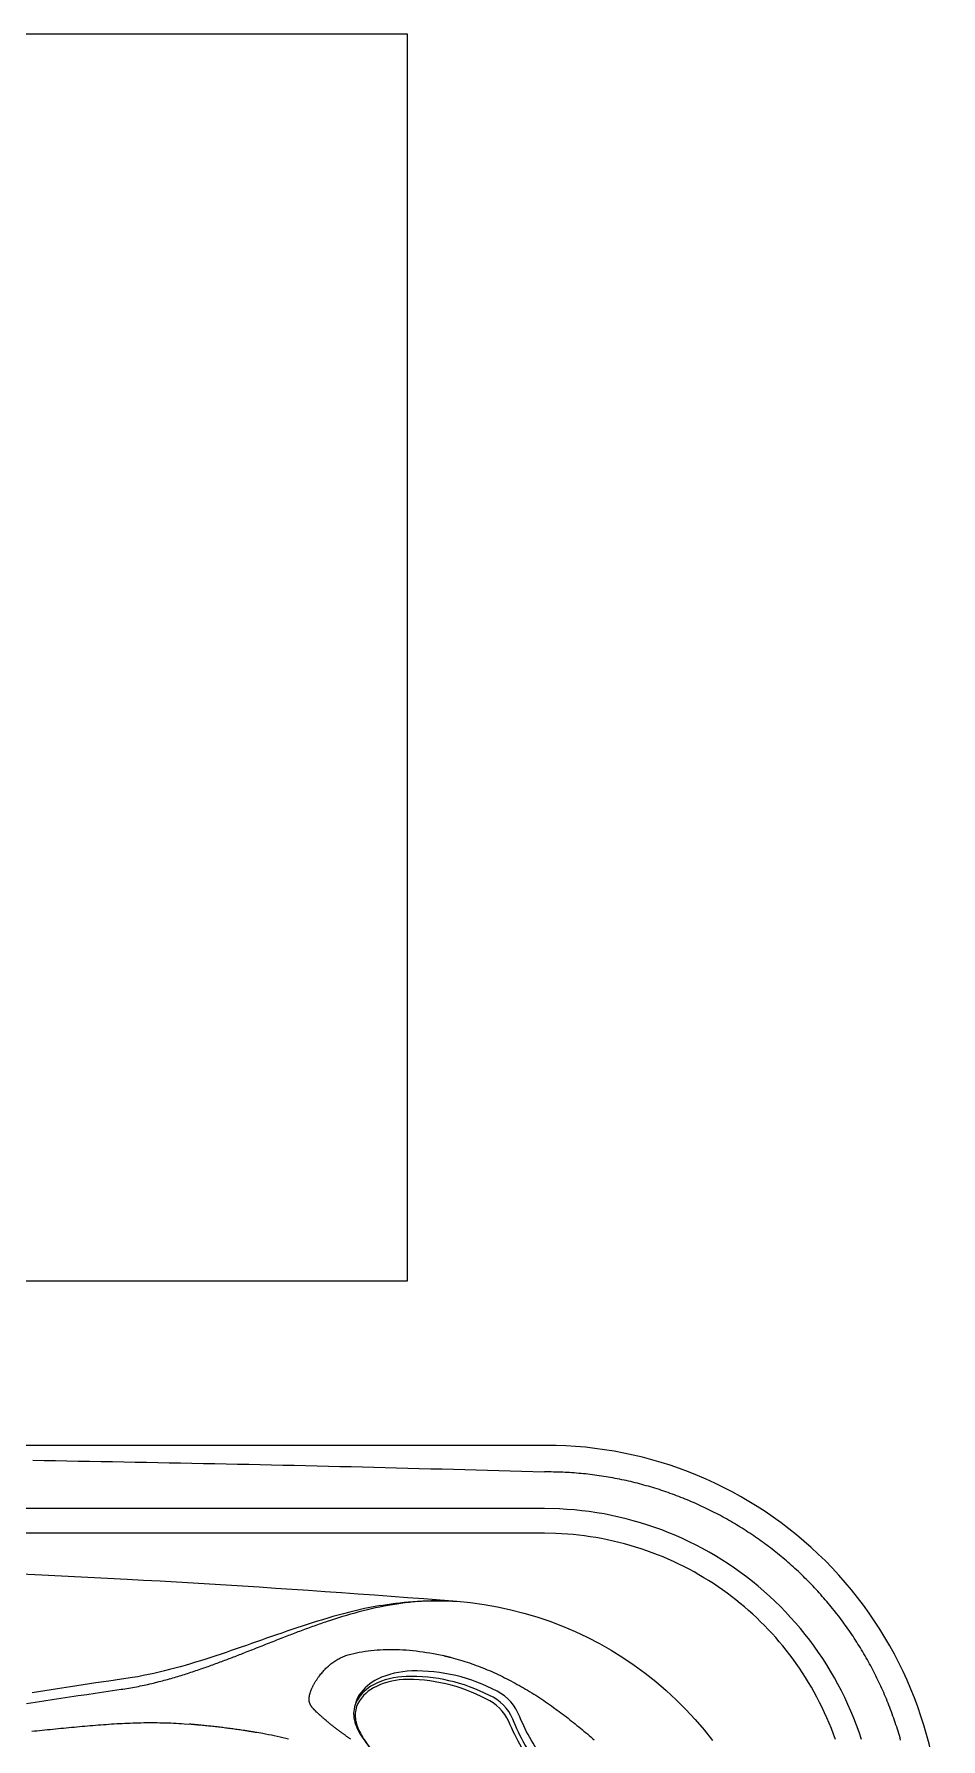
# Model space of a CAD drawing. Extents: x 941 to 1034, y 781 to 934.
# Drawn here: x 1006.9 to 1034.5, y 881.8 to 933.6 of the extents above; entities that cross this region are included whole.
import ezdxf

# ---------------------------------------------------------------- set-up
doc = ezdxf.new("R2010")
doc.units = 0
doc.header["$MEASUREMENT"] = 0
for name, color, linetype in [('1', 4, 'Continuous'), ('1_CYAN', 4, 'Continuous'), ('2', 2, 'Continuous'), ('DIM', 3, 'Continuous')]:
    doc.layers.add(name, color=color, linetype=linetype)

# ---------------------------------------------------------------- blocks, each defined once
blk = doc.blocks.new('Pillow07')
at = {"layer": '1_CYAN', "color": 4, "linetype": 'Continuous'}
blk.add_lwpolyline([(-2.358, -0.87, -0.006603), (-5.745, -0.616, -0.021924), (-6.178, -0.554, -0.081502), (-6.683, -0.382, -0.155149), (-7.057, -0.002, -0.083013), (-7.178, 0.3, -0.136326), (-7.125, 1.034, -0.096778), (-6.565, 1.944, -0.127397), (-4.291, 3.344, -0.186872), (-3.258, 3.28, 0.065625), (-1.71, 2.868, 0.071435), (1.71, 2.868, 0.065625), (3.258, 3.28, -0.186872), (4.291, 3.344, -0.127397), (6.565, 1.944, -0.096778), (7.125, 1.034, -0.136326), (7.178, 0.3, -0.083013), (7.057, -0.002, -0.155149), (6.683, -0.382, -0.081502), (6.178, -0.554, -0.021924), (5.745, -0.616, -0.006603), (2.358, -0.87, -0.02343)], format="xyb", close=True, dxfattribs=at)
at = {"layer": '1_CYAN', "color": 3, "linetype": 'Continuous'}
for points in [[(-7.051, -0.007, -0.035917), (-7.097, 0.106, -0.150356), (-7.089, 0.827, -0.114334), (-6.565, 1.702, -0.12673), (-4.367, 3.088, -0.194366), (-3.357, 3.079, 0.069606), (-1.71, 2.626, 0.073636), (1.71, 2.626, 0.069606), (3.357, 3.079, -0.194366), (4.367, 3.088, -0.12673), (6.565, 1.702, -0.114334), (7.089, 0.827, -0.150356), (7.097, 0.106, -0.034443), (7.053, -0.003)], [(-5.745, -0.616, -0.03429), (-6.274, -0.516, -0.087533), (-6.708, -0.327, -0.132713), (-6.986, -0.006, -0.179167), (-7.021, 0.761, -0.10283), (-6.565, 1.573, -0.130003), (-4.366, 2.938, -0.182201), (-3.385, 2.942, 0.065189), (-1.71, 2.497, 0.071467), (1.71, 2.497, 0.065189), (3.385, 2.942, -0.182201), (4.366, 2.938, -0.130003), (6.565, 1.573, -0.10283), (7.021, 0.761, -0.179167), (6.986, -0.006, -0.132713), (6.708, -0.327, -0.087533), (6.274, -0.516, -0.03429), (5.745, -0.616)], [(-0.014, 1.929, 0.082097), (-2.745, 1.506, 0.081749), (-3.889, 0.917, 0.10997), (-4.213, 0.537, 0.288824), (-4.2, 0.045, 0.128848), (-3.81, -0.311, 0.064282), (-3.023, -0.615, 0.029904), (-2.157, -0.782, 0.020061), (-1.104, -0.879, 0.013811), (0, -0.907, 0.013811), (1.104, -0.879, 0.020061), (2.157, -0.782, 0.029904), (3.023, -0.615, 0.064282), (3.81, -0.311, 0.128848), (4.2, 0.045, 0.288824), (4.213, 0.537, 0.10997), (3.889, 0.917, 0.081749), (2.745, 1.506, 0.082097), (0.014, 1.929)], [(0.011, 1.79, 0.069931), (-2.482, 1.457, 0.085576), (-3.783, 0.864, 0.092534), (-4.083, 0.559, 0.328712), (-4.083, 0.027, 0.110973), (-3.715, -0.285, 0.062647), (-2.923, -0.588, 0.030211), (-2.047, -0.756, 0.019896), (-1.004, -0.852, 0.013777), (0, -0.878, 0.013777), (1.004, -0.852, 0.019896), (2.047, -0.756, 0.030211), (2.923, -0.588, 0.062647), (3.715, -0.285, 0.110973), (4.083, 0.027, 0.328712), (4.083, 0.559, 0.092534), (3.783, 0.864, 0.085576), (2.482, 1.457, 0.069931), (-0.011, 1.79)], [(-0.673, -0.235, -0.282153), (-0.657, 0.213, -0.468167), (0.424, 0.365), (0.53, 0.464, 0.460953), (-0.64, 0.337, 0.238725), (-0.726, -0.14, 0.137161), (-0.575, -0.35, 0.261069), (-0.572, -0.35, 0.46986), (-0.572, -0.349, -0.265453), (-0.636, -0.154, -0.195188), (-0.504, 0.022, -0.314105), (0, 0), (0.103, 0.084, 0.355977), (-0.538, 0.084, 0.328478), (-0.641, -0.257, -0.416518), (-0.642, -0.26, -0.387302), (-0.648, -0.259, -0.279485), (-0.621, 0.078, -0.429748), (0.212, 0.176), (0.318, 0.268, 0.422176), (-0.607, 0.19, 0.293997), (-0.668, -0.234, -0.469659), (-0.669, -0.236, -0.320928), (-0.673, -0.236)], [(-0.103, -0.081, 0.285107), (0.492, -0.111, 0.365107), (0.641, 0.3, -0.389885), (0.642, 0.303, -0.434748), (0.648, 0.302, -0.361319), (0.536, -0.156, -0.307672), (-0.212, -0.163), (-0.318, -0.239, 0.290786), (0.528, -0.239, 0.371252), (0.668, 0.272, -0.388988), (0.669, 0.275, -0.244043), (0.673, 0.274, -0.383995), (0.537, -0.307, -0.280367), (-0.424, -0.313), (-0.53, -0.383, 0.237756), (0.409, -0.447, 0.379998), (0.74, 0.108, 0.130298), (0.575, 0.42, 0.419454), (0.572, 0.419, 0.370938), (0.572, 0.418, -0.227085), (0.632, 0.16, -0.183703), (0.51, -0.012, -0.310404), (0, 0), (-0.106, -0.083)]]:
    blk.add_lwpolyline(points, format="xyb", dxfattribs=at)
blk = doc.blocks.new('ENVOY')
at = {"layer": '1', "color": 3, "linetype": 'Continuous'}
blk.add_line((81.052, 87.184), (12.056, 87.184), dxfattribs=at)
at = {"layer": '1', "color": 4}
blk.add_lwpolyline([(93.109, 77.107, 0.414214), (81.109, 89.107), (12, 89.107, 0.414214), (0, 77.107), (0, 12, 0.414214), (12, 0), (81.109, 0, 0.414214), (93.109, 12)], format="xyb", close=True, dxfattribs=at)
at = {"layer": '1', "color": 3, "linetype": 'Continuous'}
for points in [[(65.491, 88.654), (65.836, 88.648), (66.182, 88.642), (66.528, 88.637), (66.874, 88.631), (67.219, 88.625), (67.565, 88.619), (67.911, 88.612), (68.257, 88.606), (68.603, 88.6), (68.948, 88.593), (69.294, 88.587), (69.64, 88.58), (69.986, 88.573), (70.331, 88.566), (70.677, 88.559), (71.023, 88.552), (71.369, 88.545), (71.714, 88.538), (72.06, 88.53), (72.406, 88.523), (72.752, 88.515), (73.097, 88.507), (73.443, 88.5), (73.789, 88.492), (74.135, 88.484), (74.48, 88.475), (74.826, 88.467), (75.172, 88.459), (75.518, 88.45), (75.863, 88.442), (76.209, 88.433), (76.555, 88.424), (76.901, 88.416), (77.246, 88.407), (77.592, 88.398), (77.938, 88.389), (78.284, 88.379), (78.629, 88.37), (78.975, 88.361), (79.321, 88.351), (79.667, 88.342), (80.012, 88.332), (80.358, 88.322), (81.05, 88.302)], [(91.885, 80.147), (91.866, 80.214), (91.846, 80.281), (91.827, 80.348), (91.806, 80.414), (91.785, 80.481), (91.764, 80.547), (91.743, 80.614), (91.721, 80.68), (91.698, 80.746), (91.675, 80.812), (91.652, 80.877), (91.628, 80.943), (91.604, 81.008), (91.58, 81.074), (91.555, 81.139), (91.53, 81.204), (91.504, 81.268), (91.478, 81.333), (91.451, 81.397), (91.424, 81.462), (91.397, 81.526), (91.369, 81.59), (91.341, 81.654), (91.313, 81.717), (91.284, 81.781), (91.254, 81.844), (91.225, 81.907), (91.195, 81.97), (91.164, 82.032), (91.133, 82.095), (91.102, 82.157), (91.07, 82.219), (91.038, 82.281), (91.006, 82.343), (90.973, 82.404), (90.94, 82.466), (90.906, 82.527), (90.872, 82.588), (90.838, 82.648), (90.803, 82.709), (90.768, 82.769), (90.733, 82.829), (90.697, 82.889), (90.661, 82.948), (90.624, 83.008), (90.587, 83.067), (90.55, 83.126), (90.512, 83.184), (90.474, 83.243), (90.436, 83.301), (90.397, 83.359), (90.358, 83.416), (90.318, 83.474), (90.278, 83.531), (90.238, 83.588), (90.198, 83.645), (90.157, 83.701), (90.115, 83.757), (90.074, 83.813), (90.032, 83.869), (89.99, 83.924), (89.947, 83.98), (89.904, 84.035), (89.861, 84.089), (89.817, 84.143), (89.773, 84.198), (89.728, 84.251), (89.684, 84.305), (89.639, 84.358), (89.593, 84.411), (89.548, 84.464), (89.502, 84.516), (89.455, 84.568), (89.409, 84.62), (89.362, 84.672), (89.315, 84.723), (89.267, 84.774), (89.219, 84.825), (89.171, 84.875), (89.122, 84.925), (89.073, 84.975), (89.024, 85.024), (88.975, 85.073), (88.925, 85.122), (88.875, 85.171), (88.824, 85.219), (88.774, 85.267), (88.723, 85.314), (88.671, 85.362), (88.62, 85.409), (88.568, 85.455), (88.516, 85.501), (88.463, 85.547), (88.411, 85.593), (88.358, 85.638), (88.304, 85.683), (88.251, 85.728), (88.197, 85.772), (88.143, 85.816), (88.089, 85.86), (88.034, 85.903), (87.979, 85.946), (87.924, 85.989), (87.868, 86.031), (87.813, 86.073), (87.757, 86.114), (87.7, 86.155), (87.644, 86.196), (87.587, 86.237), (87.53, 86.277), (87.473, 86.317), (87.416, 86.356), (87.358, 86.395), (87.3, 86.434), (87.242, 86.472), (87.183, 86.51), (87.125, 86.548), (87.066, 86.585), (87.007, 86.622), (86.947, 86.659), (86.888, 86.695), (86.828, 86.731), (86.768, 86.766), (86.708, 86.801), (86.647, 86.836), (86.586, 86.87), (86.526, 86.904), (86.464, 86.938), (86.403, 86.971), (86.342, 87.003), (86.28, 87.036), (86.218, 87.068), (86.156, 87.099), (86.094, 87.131), (86.031, 87.161), (85.968, 87.192), (85.905, 87.222), (85.842, 87.252), (85.779, 87.281), (85.716, 87.31), (85.652, 87.338), (85.588, 87.366), (85.524, 87.394), (85.46, 87.421), (85.396, 87.448), (85.331, 87.475), (85.267, 87.501), (85.202, 87.526), (85.137, 87.552), (85.072, 87.576), (85.007, 87.601), (84.941, 87.625), (84.876, 87.648), (84.81, 87.672), (84.744, 87.694), (84.678, 87.717), (84.612, 87.739), (84.546, 87.76), (84.48, 87.782), (84.413, 87.802), (84.347, 87.823), (84.28, 87.843), (84.213, 87.862), (84.146, 87.881), (84.079, 87.9), (84.012, 87.918), (83.945, 87.936), (83.877, 87.953), (83.81, 87.97), (83.742, 87.987), (83.674, 88.003), (83.607, 88.019), (83.539, 88.034), (83.471, 88.049), (83.403, 88.063), (83.335, 88.077), (83.266, 88.091), (83.198, 88.104), (83.129, 88.117), (83.061, 88.129), (82.992, 88.141), (82.924, 88.152), (82.855, 88.163), (82.786, 88.174), (82.717, 88.184), (82.648, 88.194), (82.58, 88.203), (82.51, 88.212), (82.441, 88.22), (82.372, 88.228), (82.303, 88.236), (82.234, 88.243), (82.165, 88.25), (82.095, 88.256), (82.026, 88.262), (81.957, 88.267), (81.887, 88.272), (81.818, 88.277), (81.749, 88.281), (81.679, 88.284), (81.61, 88.288), (81.54, 88.29), (81.471, 88.293), (81.401, 88.295), (81.331, 88.296), (81.26, 88.298), (81.189, 88.299), (81.05, 88.302)], [(90.693, 80.168), (90.62, 80.383), (90.543, 80.598), (90.461, 80.81), (90.374, 81.021), (90.282, 81.23), (90.185, 81.437), (90.084, 81.642), (89.979, 81.844), (89.869, 82.043), (89.755, 82.24), (89.636, 82.434), (89.513, 82.625), (89.386, 82.813), (89.255, 82.998), (89.12, 83.18), (88.981, 83.36), (88.837, 83.535), (88.69, 83.708), (88.539, 83.878), (88.384, 84.044), (88.226, 84.207), (88.063, 84.366), (87.897, 84.521), (87.728, 84.673), (87.554, 84.822), (87.378, 84.966), (87.198, 85.107), (87.015, 85.243), (86.83, 85.375), (86.642, 85.502), (86.451, 85.625), (86.257, 85.744), (86.061, 85.859), (85.862, 85.969), (85.661, 86.075), (85.457, 86.176), (85.252, 86.272), (85.044, 86.364), (84.833, 86.451), (84.621, 86.534), (84.407, 86.612), (84.191, 86.685), (83.973, 86.753), (83.754, 86.817), (83.533, 86.875), (83.312, 86.928), (83.089, 86.977), (82.865, 87.02), (82.641, 87.058), (82.416, 87.091), (82.19, 87.12), (81.963, 87.143), (81.736, 87.161), (81.508, 87.173), (81.052, 87.184)], [(81.054, 86.434), (79.082, 86.434), (77.111, 86.434), (75.14, 86.434), (73.168, 86.434), (71.197, 86.434), (69.225, 86.434), (67.254, 86.434), (65.282, 86.434)], [(89.904, 80.161), (89.844, 80.328), (89.78, 80.494), (89.714, 80.658), (89.644, 80.82), (89.572, 80.98), (89.497, 81.138), (89.42, 81.294), (89.34, 81.449), (89.257, 81.601), (89.172, 81.751), (89.084, 81.899), (88.994, 82.045), (88.902, 82.189), (88.807, 82.331), (88.71, 82.471), (88.611, 82.608), (88.51, 82.743), (88.407, 82.876), (88.302, 83.007), (88.195, 83.136), (88.085, 83.262), (87.974, 83.386), (87.86, 83.508), (87.745, 83.628), (87.627, 83.746), (87.507, 83.861), (87.385, 83.974), (87.262, 84.086), (87.135, 84.195), (87.007, 84.302), (86.877, 84.407), (86.744, 84.51), (86.609, 84.611), (86.471, 84.71), (86.331, 84.807), (86.189, 84.902), (86.045, 84.994), (85.899, 85.084), (85.75, 85.172), (85.6, 85.257), (85.448, 85.34), (85.293, 85.42), (85.137, 85.498), (84.979, 85.573), (84.819, 85.645), (84.657, 85.714), (84.494, 85.78), (84.329, 85.844), (84.162, 85.904), (83.994, 85.961), (83.825, 86.015), (83.654, 86.066), (83.483, 86.114), (83.311, 86.158), (83.138, 86.199), (82.965, 86.237), (82.791, 86.271), (82.617, 86.302), (82.443, 86.33), (82.269, 86.355), (82.095, 86.376), (81.921, 86.394), (81.748, 86.409), (81.574, 86.42), (81.401, 86.428), (81.054, 86.434)], [(76.068, 84.239), (75.904, 84.209), (75.741, 84.176), (75.579, 84.142), (75.417, 84.106), (75.256, 84.068), (75.095, 84.028), (74.935, 83.986), (74.776, 83.943), (74.618, 83.899), (74.46, 83.853), (74.302, 83.806), (74.146, 83.759), (73.989, 83.71), (73.834, 83.66), (73.678, 83.609), (73.523, 83.558), (73.368, 83.506), (73.214, 83.454), (73.06, 83.401), (72.906, 83.348), (72.752, 83.294), (72.598, 83.24), (72.445, 83.186), (72.291, 83.132), (72.138, 83.079), (71.985, 83.025), (71.831, 82.971), (71.677, 82.918), (71.524, 82.865), (71.37, 82.813), (71.216, 82.761), (71.061, 82.71), (70.906, 82.659), (70.751, 82.609), (70.595, 82.56), (70.439, 82.512), (70.283, 82.465), (70.126, 82.419), (69.968, 82.375), (69.809, 82.331), (69.651, 82.29), (69.491, 82.249), (69.331, 82.21), (69.17, 82.173), (69.008, 82.138), (68.846, 82.105), (68.683, 82.074), (68.519, 82.045), (68.19, 81.994)], [(74.554, 83.794), (74.676, 83.834), (74.798, 83.872), (74.92, 83.91), (75.043, 83.947), (75.167, 83.983), (75.291, 84.018), (75.415, 84.051), (75.54, 84.084), (75.666, 84.115), (75.791, 84.145), (75.918, 84.173), (76.044, 84.2), (76.172, 84.226), (76.299, 84.25), (76.428, 84.272), (76.557, 84.293), (76.686, 84.311), (76.815, 84.328), (76.946, 84.343), (77.076, 84.357), (77.207, 84.368), (77.338, 84.376), (77.469, 84.383), (77.601, 84.388), (77.732, 84.39), (77.864, 84.39), (77.996, 84.388), (78.127, 84.384), (78.39, 84.368)], [(76.068, 84.239), (76.131, 84.25), (76.195, 84.26), (76.259, 84.27), (76.324, 84.28), (76.388, 84.289), (76.454, 84.298), (76.519, 84.306), (76.584, 84.314), (76.65, 84.322), (76.716, 84.329), (76.782, 84.335), (76.849, 84.341), (76.915, 84.347), (76.982, 84.352), (77.048, 84.357), (77.115, 84.362), (77.182, 84.366), (77.249, 84.369), (77.316, 84.372), (77.383, 84.375), (77.45, 84.377), (77.517, 84.379), (77.584, 84.38), (77.651, 84.381), (77.718, 84.382), (77.786, 84.382), (77.853, 84.382), (77.92, 84.382), (77.987, 84.381), (78.055, 84.379), (78.122, 84.378), (78.189, 84.376), (78.256, 84.373), (78.39, 84.368)], [(73.078, 83.256), (73.127, 83.275), (73.175, 83.294), (73.224, 83.313), (73.273, 83.332), (73.321, 83.35), (73.37, 83.369), (73.419, 83.388), (73.468, 83.406), (73.517, 83.425), (73.566, 83.443), (73.614, 83.462), (73.663, 83.48), (73.712, 83.498), (73.761, 83.516), (73.811, 83.534), (73.86, 83.552), (73.909, 83.57), (73.958, 83.588), (74.007, 83.606), (74.057, 83.624), (74.106, 83.641), (74.156, 83.659), (74.205, 83.676), (74.255, 83.693), (74.304, 83.71), (74.354, 83.727), (74.404, 83.744), (74.454, 83.761), (74.554, 83.794)], [(71.958, 82.815), (72.014, 82.837), (72.07, 82.859), (72.126, 82.881), (72.182, 82.903), (72.238, 82.925), (72.294, 82.947), (72.35, 82.969), (72.406, 82.991), (72.462, 83.014), (72.518, 83.036), (72.574, 83.058), (72.63, 83.08), (72.686, 83.102), (72.742, 83.124), (72.798, 83.146), (72.854, 83.168), (72.91, 83.19), (72.966, 83.212), (73.078, 83.256)], [(70.6, 82.308), (70.646, 82.324), (70.691, 82.34), (70.737, 82.356), (70.783, 82.372), (70.828, 82.388), (70.874, 82.405), (70.919, 82.421), (70.965, 82.437), (71.01, 82.454), (71.056, 82.471), (71.101, 82.487), (71.146, 82.504), (71.192, 82.521), (71.237, 82.538), (71.282, 82.555), (71.328, 82.572), (71.373, 82.589), (71.418, 82.606), (71.463, 82.623), (71.508, 82.64), (71.553, 82.658), (71.598, 82.675), (71.643, 82.692), (71.688, 82.71), (71.733, 82.727), (71.778, 82.745), (71.823, 82.762), (71.868, 82.78), (71.958, 82.815)], [(74.233, 82.133), (74.254, 82.159), (74.276, 82.185), (74.297, 82.21), (74.319, 82.235), (74.341, 82.259), (74.362, 82.283), (74.385, 82.305), (74.407, 82.328), (74.43, 82.351), (74.455, 82.373), (74.479, 82.396), (74.505, 82.418), (74.531, 82.44), (74.558, 82.462), (74.585, 82.483), (74.614, 82.504), (74.643, 82.525), (74.672, 82.545), (74.703, 82.565), (74.734, 82.584), (74.766, 82.603), (74.798, 82.621), (74.832, 82.638), (74.866, 82.654), (74.9, 82.67), (74.936, 82.685), (74.972, 82.7), (75.009, 82.713), (75.085, 82.737)], [(75.085, 82.737), (75.167, 82.759), (75.25, 82.78), (75.334, 82.799), (75.42, 82.816), (75.507, 82.832), (75.595, 82.846), (75.685, 82.859), (75.776, 82.87), (75.868, 82.879), (75.961, 82.887), (76.055, 82.893), (76.15, 82.898), (76.246, 82.901), (76.343, 82.902), (76.441, 82.902), (76.54, 82.9), (76.64, 82.897), (76.74, 82.892), (76.842, 82.886), (76.944, 82.878), (77.047, 82.868), (77.15, 82.857), (77.254, 82.844), (77.359, 82.83), (77.464, 82.814), (77.57, 82.796), (77.676, 82.778), (77.781, 82.757), (77.991, 82.713)], [(77.991, 82.713), (78.002, 82.71), (78.013, 82.708), (78.025, 82.705), (78.036, 82.702), (78.047, 82.7), (78.059, 82.697), (78.07, 82.694), (78.081, 82.692), (78.092, 82.689), (78.104, 82.686), (78.115, 82.683), (78.126, 82.681), (78.138, 82.678), (78.149, 82.675), (78.16, 82.672), (78.171, 82.669), (78.183, 82.667), (78.194, 82.664), (78.216, 82.658)], [(78.216, 82.658), (78.287, 82.639), (78.356, 82.62), (78.426, 82.6), (78.496, 82.58), (78.565, 82.559), (78.634, 82.537), (78.703, 82.514), (78.772, 82.491), (78.84, 82.468), (78.908, 82.443), (78.976, 82.419), (79.044, 82.393), (79.112, 82.367), (79.179, 82.34), (79.247, 82.313), (79.314, 82.286), (79.38, 82.257), (79.447, 82.228), (79.513, 82.199), (79.579, 82.169), (79.645, 82.138), (79.71, 82.107), (79.776, 82.076), (79.841, 82.044), (79.905, 82.011), (79.97, 81.978), (80.034, 81.945), (80.098, 81.911), (80.162, 81.876), (80.226, 81.841), (80.289, 81.806), (80.352, 81.77), (80.415, 81.734), (80.477, 81.697), (80.539, 81.66), (80.601, 81.622), (80.663, 81.584), (80.725, 81.546), (80.786, 81.507), (80.847, 81.468), (80.908, 81.428), (80.968, 81.388), (81.028, 81.348), (81.088, 81.307), (81.148, 81.266), (81.208, 81.225), (81.267, 81.183), (81.326, 81.141), (81.443, 81.056)], [(68.19, 81.994), (67.801, 81.939), (67.411, 81.882), (67.022, 81.823), (66.633, 81.764), (66.244, 81.704), (65.856, 81.645), (65.467, 81.586)], [(68.174, 81.69), (68.233, 81.699), (68.292, 81.708), (68.351, 81.717), (68.409, 81.727), (68.468, 81.737), (68.526, 81.747), (68.585, 81.758), (68.643, 81.769), (68.701, 81.78), (68.76, 81.792), (68.818, 81.803), (68.876, 81.816), (68.933, 81.828), (68.991, 81.841), (69.049, 81.854), (69.107, 81.868), (69.164, 81.881), (69.221, 81.895), (69.336, 81.924)], [(69.336, 81.924), (69.387, 81.937), (69.439, 81.951), (69.49, 81.965), (69.541, 81.978), (69.592, 81.993), (69.643, 82.007), (69.694, 82.021), (69.745, 82.036), (69.796, 82.051), (69.847, 82.066), (69.898, 82.081), (69.948, 82.096), (69.999, 82.111), (70.049, 82.127), (70.099, 82.143), (70.15, 82.159), (70.2, 82.175), (70.25, 82.191), (70.3, 82.207), (70.35, 82.224), (70.4, 82.24), (70.45, 82.257), (70.5, 82.274), (70.6, 82.308)], [(73.9, 81.323), (73.898, 81.338), (73.896, 81.351), (73.895, 81.364), (73.894, 81.378), (73.894, 81.391), (73.894, 81.404), (73.895, 81.418), (73.896, 81.432), (73.897, 81.446), (73.899, 81.46), (73.901, 81.475), (73.903, 81.489), (73.906, 81.504), (73.909, 81.52), (73.913, 81.535), (73.917, 81.551), (73.922, 81.566), (73.926, 81.583), (73.932, 81.599), (73.937, 81.615), (73.943, 81.632), (73.949, 81.649), (73.956, 81.666), (73.963, 81.683), (73.97, 81.7), (73.978, 81.718), (73.986, 81.735), (73.994, 81.753), (74.003, 81.77), (74.011, 81.788), (74.021, 81.806), (74.03, 81.823), (74.04, 81.841), (74.05, 81.859), (74.06, 81.877), (74.07, 81.895), (74.081, 81.913), (74.092, 81.931), (74.103, 81.948), (74.114, 81.966), (74.125, 81.983), (74.137, 82), (74.148, 82.017), (74.16, 82.034), (74.172, 82.051), (74.184, 82.068), (74.196, 82.084), (74.208, 82.101), (74.233, 82.133)], [(65.297, 81.26), (65.559, 81.299), (65.821, 81.338), (66.083, 81.377), (66.345, 81.417), (66.607, 81.457), (66.868, 81.497), (67.129, 81.536), (67.391, 81.576), (67.652, 81.614), (68.174, 81.69)], [(73.913, 81.269), (73.912, 81.272), (73.911, 81.275), (73.911, 81.278), (73.91, 81.281), (73.909, 81.283), (73.908, 81.286), (73.907, 81.289), (73.907, 81.292), (73.906, 81.294), (73.905, 81.297), (73.905, 81.3), (73.904, 81.302), (73.903, 81.305), (73.903, 81.308), (73.902, 81.31), (73.902, 81.313), (73.901, 81.315), (73.901, 81.318), (73.9, 81.323)], [(74.006, 81.117), (73.999, 81.125), (73.992, 81.132), (73.985, 81.14), (73.979, 81.148), (73.973, 81.156), (73.967, 81.164), (73.962, 81.172), (73.957, 81.18), (73.952, 81.187), (73.947, 81.195), (73.943, 81.203), (73.938, 81.21), (73.935, 81.218), (73.931, 81.225), (73.927, 81.233), (73.924, 81.24), (73.921, 81.248), (73.918, 81.255), (73.913, 81.269)], [(74.098, 81.023), (74.093, 81.028), (74.088, 81.033), (74.083, 81.038), (74.078, 81.042), (74.074, 81.047), (74.069, 81.052), (74.064, 81.057), (74.06, 81.061), (74.055, 81.066), (74.05, 81.071), (74.046, 81.075), (74.041, 81.08), (74.037, 81.085), (74.032, 81.089), (74.028, 81.094), (74.023, 81.099), (74.019, 81.103), (74.015, 81.108), (74.006, 81.117)], [(74.387, 80.761), (74.371, 80.775), (74.354, 80.789), (74.338, 80.803), (74.323, 80.816), (74.307, 80.83), (74.292, 80.844), (74.276, 80.857), (74.261, 80.87), (74.247, 80.884), (74.232, 80.897), (74.218, 80.91), (74.203, 80.923), (74.19, 80.936), (74.176, 80.949), (74.162, 80.961), (74.149, 80.974), (74.136, 80.986), (74.123, 80.999), (74.098, 81.023)], [(81.443, 81.056), (81.498, 81.015), (81.553, 80.974), (81.608, 80.933), (81.662, 80.891), (81.717, 80.849), (81.771, 80.808), (81.825, 80.765), (81.879, 80.723), (81.933, 80.68), (81.986, 80.638), (82.04, 80.594), (82.093, 80.551), (82.146, 80.508), (82.199, 80.464), (82.251, 80.42), (82.304, 80.376), (82.356, 80.332), (82.408, 80.287), (82.46, 80.242), (82.512, 80.197), (82.564, 80.152)], [(75.158, 80.174), (75.143, 80.184), (75.127, 80.195), (75.112, 80.206), (75.097, 80.217), (75.082, 80.227), (75.067, 80.238), (75.051, 80.249), (75.036, 80.259), (75.021, 80.27), (75.007, 80.281), (74.992, 80.291), (74.977, 80.302), (74.962, 80.312), (74.948, 80.323), (74.933, 80.334), (74.919, 80.344), (74.904, 80.355), (74.89, 80.365), (74.876, 80.376), (74.861, 80.386), (74.847, 80.397), (74.833, 80.407), (74.819, 80.418), (74.805, 80.428), (74.791, 80.439), (74.778, 80.449), (74.764, 80.46), (74.75, 80.47), (74.737, 80.48), (74.723, 80.491), (74.71, 80.501), (74.696, 80.511), (74.683, 80.522), (74.67, 80.532), (74.657, 80.542), (74.644, 80.552), (74.631, 80.563), (74.618, 80.573), (74.605, 80.583), (74.592, 80.593), (74.579, 80.603), (74.567, 80.613), (74.554, 80.623), (74.542, 80.633), (74.529, 80.643), (74.517, 80.653), (74.505, 80.663), (74.493, 80.673), (74.481, 80.683), (74.469, 80.693), (74.457, 80.703), (74.445, 80.713), (74.433, 80.722), (74.421, 80.732), (74.41, 80.742), (74.387, 80.761)]]:
    blk.add_lwpolyline(points, dxfattribs=at)
at = {"layer": '1', "color": 2, "linetype": 'Continuous'}
for points in [[(42.444, 85.611), (43.741, 85.623), (45.037, 85.63), (46.333, 85.632), (47.629, 85.631), (48.926, 85.625), (50.222, 85.616), (51.518, 85.602), (52.814, 85.584), (54.11, 85.561), (55.406, 85.535), (56.702, 85.504), (57.997, 85.469), (59.293, 85.43), (60.588, 85.387), (61.884, 85.34), (63.179, 85.288), (64.473, 85.232), (65.768, 85.173), (68.356, 85.04)], [(68.356, 85.04), (68.858, 85.012), (69.361, 84.984), (69.863, 84.955), (70.365, 84.926), (70.867, 84.896), (71.369, 84.865), (71.87, 84.833), (72.372, 84.801), (72.874, 84.769), (73.376, 84.735), (73.878, 84.701), (74.379, 84.667), (74.881, 84.632), (75.382, 84.596), (75.884, 84.559), (76.385, 84.522), (76.887, 84.485), (77.388, 84.446), (78.39, 84.368)], [(78.39, 84.368), (78.803, 84.327), (79.213, 84.27), (79.621, 84.198), (80.025, 84.111), (80.426, 84.008), (80.822, 83.89), (81.214, 83.757), (81.6, 83.61), (81.981, 83.448), (82.355, 83.272), (82.722, 83.081), (83.082, 82.877), (83.435, 82.658), (83.779, 82.426), (84.113, 82.181), (84.439, 81.923), (84.755, 81.653), (85.06, 81.371), (85.353, 81.078), (85.636, 80.774), (85.906, 80.459), (86.164, 80.134)], [(65.458, 80.415), (65.538, 80.423), (65.618, 80.431), (65.698, 80.439), (65.779, 80.448), (65.859, 80.456), (65.94, 80.464), (66.02, 80.472), (66.101, 80.48), (66.181, 80.488), (66.262, 80.496), (66.343, 80.504), (66.423, 80.512), (66.504, 80.52), (66.585, 80.528), (66.665, 80.536), (66.746, 80.544), (66.827, 80.551), (66.908, 80.559), (66.989, 80.566), (67.07, 80.574), (67.151, 80.581), (67.232, 80.588), (67.313, 80.594), (67.394, 80.601), (67.476, 80.607), (67.557, 80.613), (67.638, 80.619), (67.719, 80.625), (67.801, 80.631), (67.882, 80.636), (67.964, 80.641), (68.045, 80.646), (68.127, 80.65), (68.208, 80.654), (68.29, 80.658), (68.372, 80.662), (68.454, 80.665), (68.535, 80.668), (68.617, 80.67), (68.699, 80.673), (68.781, 80.674), (68.863, 80.676), (68.945, 80.677), (69.027, 80.677), (69.109, 80.678), (69.191, 80.677), (69.273, 80.677), (69.355, 80.675), (69.437, 80.674), (69.52, 80.672), (69.602, 80.669), (69.684, 80.666), (69.766, 80.662), (69.848, 80.658), (69.93, 80.654), (70.013, 80.648), (70.095, 80.643), (70.259, 80.629)], [(70.523, 80.605), (70.509, 80.606), (70.496, 80.608), (70.483, 80.609), (70.47, 80.61), (70.457, 80.611), (70.444, 80.613), (70.43, 80.614), (70.417, 80.615), (70.404, 80.616), (70.391, 80.618), (70.378, 80.619), (70.364, 80.62), (70.351, 80.621), (70.338, 80.622), (70.325, 80.623), (70.312, 80.625), (70.299, 80.626), (70.285, 80.627), (70.259, 80.629)], [(71.84, 80.448), (71.796, 80.454), (71.752, 80.461), (71.709, 80.467), (71.665, 80.473), (71.621, 80.479), (71.577, 80.485), (71.533, 80.491), (71.489, 80.496), (71.445, 80.502), (71.401, 80.508), (71.358, 80.513), (71.314, 80.519), (71.27, 80.524), (71.226, 80.53), (71.182, 80.535), (71.138, 80.54), (71.094, 80.545), (71.05, 80.55), (71.006, 80.555), (70.962, 80.56), (70.918, 80.565), (70.874, 80.57), (70.83, 80.574), (70.786, 80.579), (70.742, 80.583), (70.698, 80.588), (70.654, 80.592), (70.61, 80.597), (70.523, 80.605)], [(72.309, 80.374), (72.285, 80.378), (72.262, 80.382), (72.238, 80.385), (72.215, 80.389), (72.192, 80.393), (72.168, 80.397), (72.145, 80.401), (72.121, 80.405), (72.098, 80.409), (72.074, 80.412), (72.051, 80.416), (72.028, 80.42), (72.004, 80.423), (71.981, 80.427), (71.957, 80.43), (71.934, 80.434), (71.91, 80.438), (71.887, 80.441), (71.84, 80.448)], [(73.27, 80.178), (73.183, 80.198), (73.096, 80.218), (73.009, 80.237), (72.922, 80.256), (72.834, 80.274), (72.747, 80.292), (72.659, 80.309), (72.572, 80.326), (72.484, 80.342), (72.309, 80.374)]]:
    blk.add_lwpolyline(points, dxfattribs=at)
at = {"layer": '2', "linetype": 'Continuous', "xscale": -1, "rotation": 314.9999999999954}
blk.add_blockref('Pillow07', (80.283, 76.233), dxfattribs=at)

msp = doc.modelspace()

# ---------------------------------------------------------------- linework, layer by layer
at = {"layer": 'DIM', "color": 4}
msp.add_lwpolyline([(957.6, 895.675), (1018.266, 895.675), (1018.266, 933.58), (957.6, 933.58)], close=True, dxfattribs=at)

# ---------------------------------------------------------------- block references
at = {"layer": '1'}
msp.add_blockref('ENVOY', (941.378, 801.568), dxfattribs=at)

doc.saveas('drawing.dxf')
